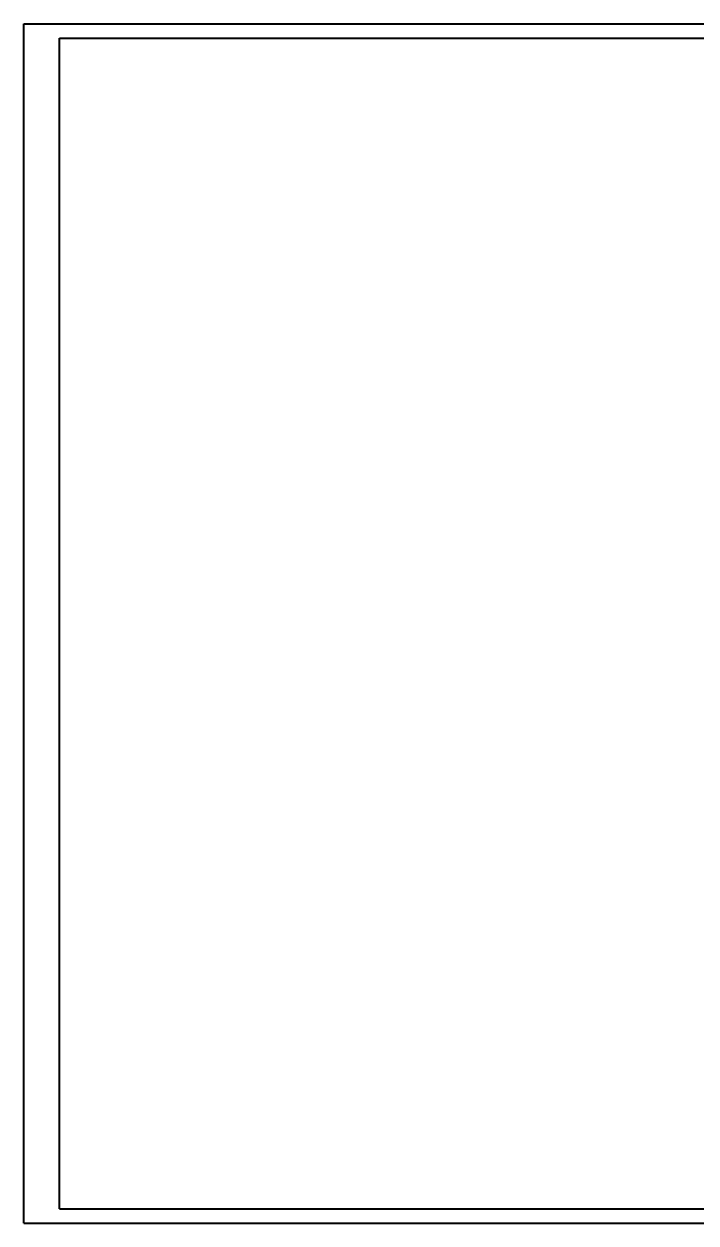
# Model space of a CAD drawing. Header units: inches. Extents: x 0 to 46.8, y 0 to 33.1.
# Drawn here: x 0 to 18.56, y 0.01 to 33.12 of the extents above; entities that cross this region are included whole.
import ezdxf

# ---------------------------------------------------------------- set-up
doc = ezdxf.new("R2010")
doc.units = ezdxf.units.IN
doc.header["$MEASUREMENT"] = 0

msp = doc.modelspace()

# ---------------------------------------------------------------- linework, layer by layer
at = {"color": 7, "linetype": 'Continuous', "lineweight": 40}
for p, q in [((0.003, 0.008), (0.003, 33.119)), ((0.003, 33.119), (46.814, 33.119)), ((0.987, 0.402), (0.987, 32.725)), ((0.987, 32.725), (46.42, 32.725)), ((0.987, 0.402), (46.42, 0.402)), ((0.003, 0.008), (46.814, 0.008))]:
    msp.add_line(p, q, dxfattribs=at)

doc.saveas('drawing.dxf')
